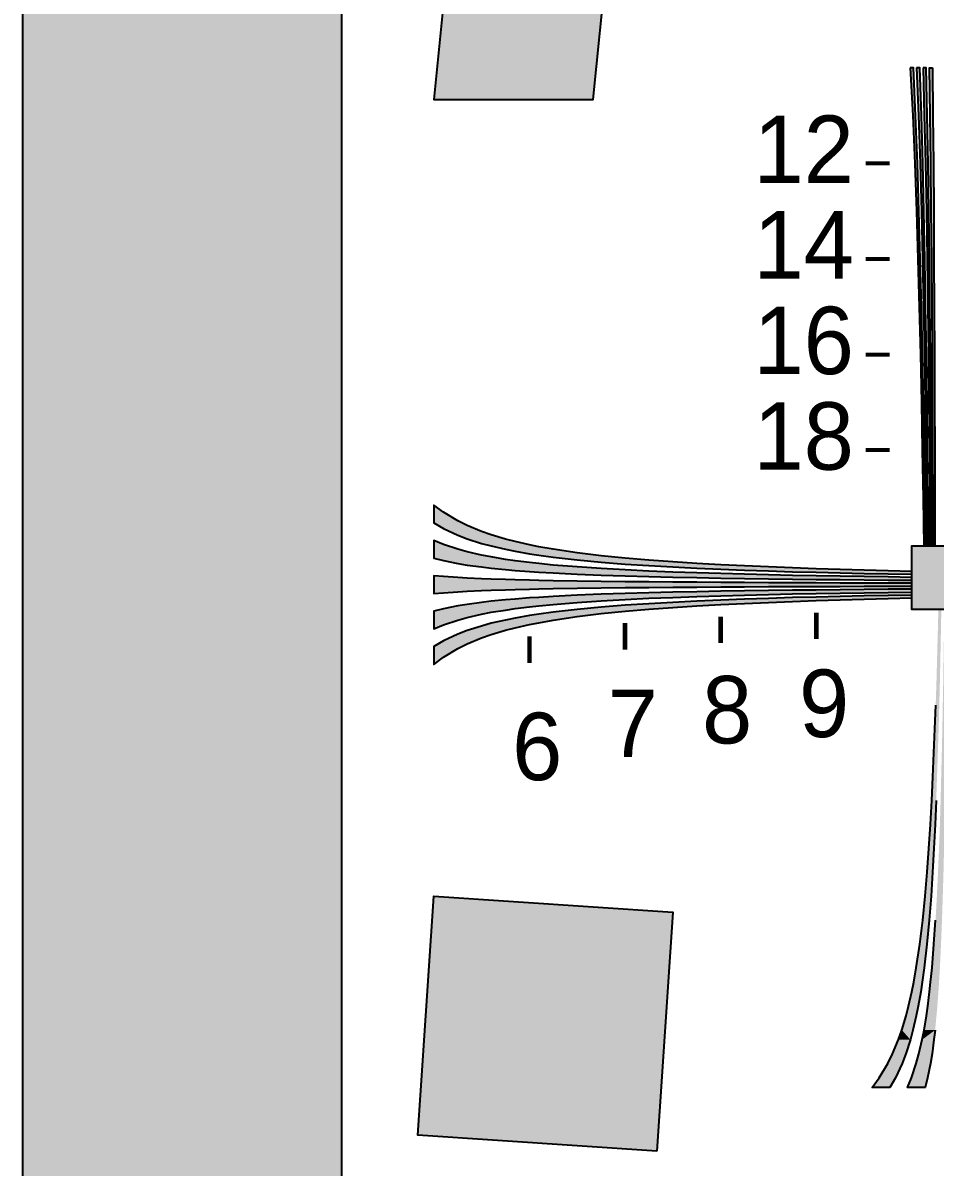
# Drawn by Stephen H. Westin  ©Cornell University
# Model space of a CAD drawing. Header units: millimetres. Extents: x 0 to 791, y 0 to 492.
# Drawn here: x 0 to 114.5, y 78.1 to 221.8 of the extents above; entities that cross this region are included whole.
import ezdxf

# ---------------------------------------------------------------- set-up
doc = ezdxf.new("R2010")
doc.units = ezdxf.units.MM
for name, color, linetype in [('FRAME', 7, 'Continuous'), ('LABELS', 7, 'Continuous'), ('PERIPHERY', 7, 'Continuous'), ('SFR', 7, 'Continuous')]:
    doc.layers.add(name, color=color, linetype=linetype)

msp = doc.modelspace()

# ---------------------------------------------------------------- hatches: boundary and pattern name
at = {"layer": 'FRAME', "true_color": 0x000000}
h = msp.add_hatch(color=7, dxfattribs=at)
h.dxf.hatch_style = 1
h.paths.add_polyline_path([(0, 452.12), (40, 452.12), (40, 52.13), (0, 52.13), (0, 452.12)])
at = {"layer": 'PERIPHERY', "true_color": 0x000000}
h = msp.add_hatch(color=7, dxfattribs=at)
h.dxf.hatch_style = 1
h.paths.add_polyline_path([(111.35, 216.13), (111.66, 210.13), (111.92, 204.12), (112.13, 198.12), (112.32, 192.12), (112.48, 186.12), (112.63, 180.12), (112.75, 174.12), (112.86, 168.12), (112.96, 162.12), (113.05, 156.12), (113.25, 156.12), (113.17, 162.12), (113.08, 168.12), (112.99, 174.12), (112.88, 180.12), (112.75, 186.12), (112.61, 192.12), (112.44, 198.12), (112.25, 204.12), (112.02, 210.13), (111.75, 216.13), (111.35, 216.13)])
h = msp.add_hatch(color=7, dxfattribs=at)
h.dxf.hatch_style = 1
h.paths.add_polyline_path([(112.15, 216.13), (112.39, 210.13), (112.58, 204.12), (112.75, 198.12), (112.89, 192.12), (113.02, 186.12), (113.13, 180.12), (113.22, 174.12), (113.31, 168.12), (113.38, 162.12), (113.45, 156.12), (113.65, 156.12), (113.59, 162.12), (113.53, 168.12), (113.46, 174.12), (113.38, 180.12), (113.28, 186.12), (113.18, 192.12), (113.06, 198.12), (112.92, 204.12), (112.75, 210.13), (112.55, 216.13), (112.15, 216.13)])
h = msp.add_hatch(color=7, dxfattribs=at)
h.dxf.hatch_style = 1
h.paths.add_polyline_path([(112.95, 216.13), (113.11, 210.13), (113.25, 204.12), (113.37, 198.12), (113.46, 192.12), (113.55, 186.12), (113.63, 180.12), (113.69, 174.12), (113.75, 168.12), (113.8, 162.12), (113.85, 156.12), (114.05, 156.12), (114.01, 162.12), (113.97, 168.12), (113.93, 174.12), (113.88, 180.12), (113.82, 186.12), (113.75, 192.12), (113.67, 198.12), (113.58, 204.12), (113.48, 210.13), (113.35, 216.13), (112.95, 216.13)])
h = msp.add_hatch(color=7, dxfattribs=at)
h.dxf.hatch_style = 1
h.paths.add_polyline_path([(114.15, 216.13), (114.2, 210.13), (114.25, 204.12), (114.29, 198.12), (114.32, 192.12), (114.35, 186.12), (114.38, 180.12), (114.4, 174.12), (114.42, 168.12), (114.43, 162.12), (114.45, 156.12), (114.25, 156.12), (114.22, 162.12), (114.19, 168.12), (114.16, 174.12), (114.13, 180.12), (114.08, 186.12), (114.04, 192.12), (113.98, 198.12), (113.92, 204.12), (113.84, 210.13), (113.75, 216.13), (114.15, 216.13)])
h = msp.add_hatch(color=7, dxfattribs=at)
h.dxf.hatch_style = 1
h.paths.add_polyline_path([(51.56, 159.02), (52.76, 158.31), (54.56, 157.46), (55.76, 157.01), (57.56, 156.43), (58.76, 156.11), (60.56, 155.69), (61.76, 155.44), (63.56, 155.13), (64.76, 154.94), (66.56, 154.7), (69.56, 154.35), (72.56, 154.08), (75.56, 153.83), (78.56, 153.63), (81.56, 153.46), (84.56, 153.32), (87.56, 153.19), (90.56, 153.07), (93.56, 152.97), (96.56, 152.87), (99.56, 152.8), (102.56, 152.72), (105.56, 152.65), (108.56, 152.6), (111.56, 152.54), (111.56, 152.91), (108.56, 152.99), (105.56, 153.06), (102.56, 153.14), (99.56, 153.24), (96.56, 153.34), (93.56, 153.46), (90.56, 153.6), (87.56, 153.74), (84.56, 153.91), (81.56, 154.1), (78.56, 154.32), (75.56, 154.57), (72.56, 154.87), (69.56, 155.24), (66.56, 155.69), (64.76, 156.01), (63.56, 156.24), (61.76, 156.64), (60.56, 156.95), (58.76, 157.5), (57.56, 157.91), (55.76, 158.65), (54.56, 159.24), (52.76, 160.33), (51.56, 161.24), (51.56, 159.02), (51.56, 159.02)])
h = msp.add_hatch(color=7, dxfattribs=at)
h.dxf.hatch_style = 1
h.paths.add_polyline_path([(51.56, 154.57), (52.76, 154.27), (54.56, 153.91), (55.76, 153.71), (57.56, 153.46), (58.76, 153.33), (60.56, 153.14), (61.76, 153.04), (63.56, 152.91), (64.76, 152.83), (66.56, 152.72), (69.56, 152.57), (72.56, 152.45), (75.56, 152.35), (78.56, 152.26), (81.56, 152.2), (84.56, 152.13), (87.56, 152.07), (90.56, 152.03), (93.56, 151.99), (96.56, 151.94), (99.56, 151.91), (102.56, 151.87), (105.56, 151.85), (108.56, 151.82), (111.56, 151.8), (111.56, 152.16), (108.56, 152.21), (105.56, 152.25), (102.56, 152.3), (99.56, 152.35), (96.56, 152.41), (93.56, 152.47), (90.56, 152.55), (87.56, 152.63), (84.56, 152.72), (81.56, 152.83), (78.56, 152.95), (75.56, 153.1), (72.56, 153.26), (69.56, 153.46), (66.56, 153.71), (64.76, 153.89), (63.56, 154.02), (61.76, 154.24), (60.56, 154.42), (58.76, 154.72), (57.56, 154.94), (55.76, 155.35), (54.56, 155.69), (52.76, 156.3), (51.56, 156.8), (51.56, 154.57), (51.56, 154.57)])
h = msp.add_hatch(color=7, dxfattribs=at)
h.dxf.hatch_style = 1
h.paths.add_polyline_path([(119.56, 148.13), (111.56, 148.13), (111.56, 156.13), (119.56, 156.13), (119.56, 148.13)])
h = msp.add_hatch(color=7, dxfattribs=at)
h.dxf.hatch_style = 1
h.paths.add_polyline_path([(51.56, 150.13), (52.76, 150.23), (54.56, 150.35), (55.76, 150.42), (57.56, 150.5), (58.76, 150.55), (60.56, 150.61), (61.76, 150.64), (63.56, 150.69), (64.76, 150.71), (66.56, 150.75), (69.56, 150.8), (72.56, 150.84), (75.56, 150.87), (78.56, 150.9), (81.56, 150.92), (84.56, 150.94), (87.56, 150.96), (90.56, 150.98), (93.56, 151), (96.56, 151.01), (99.56, 151.02), (102.56, 151.03), (105.56, 151.04), (108.56, 151.05), (111.56, 151.05), (111.56, 151.43), (108.56, 151.43), (105.56, 151.44), (102.56, 151.45), (99.56, 151.46), (96.56, 151.47), (93.56, 151.48), (90.56, 151.51), (87.56, 151.52), (84.56, 151.54), (81.56, 151.56), (78.56, 151.59), (75.56, 151.61), (72.56, 151.64), (69.56, 151.69), (66.56, 151.73), (64.76, 151.77), (63.56, 151.8), (61.76, 151.84), (60.56, 151.87), (58.76, 151.94), (57.56, 151.99), (55.76, 152.06), (54.56, 152.13), (52.76, 152.25), (51.56, 152.35), (51.56, 150.13), (51.56, 150.13)])
h = msp.add_hatch(color=7, dxfattribs=at)
h.dxf.hatch_style = 1
h.paths.add_polyline_path([(51.56, 145.69), (52.76, 146.19), (54.56, 146.8), (55.76, 147.13), (57.56, 147.54), (58.76, 147.77), (60.56, 148.06), (61.76, 148.24), (63.56, 148.46), (64.76, 148.6), (66.56, 148.77), (69.56, 149.02), (72.56, 149.22), (75.56, 149.39), (78.56, 149.53), (81.56, 149.65), (84.56, 149.76), (87.56, 149.85), (90.56, 149.93), (93.56, 150.01), (96.56, 150.07), (99.56, 150.13), (102.56, 150.19), (105.56, 150.23), (108.56, 150.27), (111.56, 150.32), (111.56, 150.69), (108.56, 150.66), (105.56, 150.63), (102.56, 150.61), (99.56, 150.57), (96.56, 150.54), (93.56, 150.5), (90.56, 150.45), (87.56, 150.41), (84.56, 150.35), (81.56, 150.29), (78.56, 150.22), (75.56, 150.13), (72.56, 150.03), (69.56, 149.91), (66.56, 149.76), (64.76, 149.65), (63.56, 149.57), (61.76, 149.44), (60.56, 149.34), (58.76, 149.16), (57.56, 149.02), (55.76, 148.77), (54.56, 148.57), (52.76, 148.21), (51.56, 147.91), (51.56, 145.69), (51.56, 145.69)])
h = msp.add_hatch(color=7, dxfattribs=at)
h.dxf.hatch_style = 1
h.paths.add_polyline_path([(51.56, 141.24), (52.76, 142.15), (54.56, 143.24), (55.76, 143.83), (57.56, 144.57), (58.76, 145), (60.56, 145.53), (61.76, 145.84), (63.56, 146.24), (64.76, 146.47), (66.56, 146.8), (69.56, 147.24), (72.56, 147.61), (75.56, 147.91), (78.56, 148.16), (81.56, 148.39), (84.56, 148.57), (87.56, 148.74), (90.56, 148.89), (93.56, 149.02), (96.56, 149.14), (99.56, 149.24), (102.56, 149.34), (105.56, 149.42), (108.56, 149.5), (111.56, 149.57), (111.56, 149.94), (108.56, 149.89), (105.56, 149.83), (102.56, 149.76), (99.56, 149.69), (96.56, 149.61), (93.56, 149.51), (90.56, 149.41), (87.56, 149.3), (84.56, 149.16), (81.56, 149.02), (78.56, 148.85), (75.56, 148.65), (72.56, 148.41), (69.56, 148.13), (66.56, 147.78), (64.76, 147.54), (63.56, 147.35), (61.76, 147.04), (60.56, 146.8), (58.76, 146.39), (57.56, 146.05), (55.76, 145.47), (54.56, 145.02), (52.76, 144.17), (51.56, 143.46), (51.56, 141.24), (51.56, 141.24)])
h = msp.add_hatch(color=7, dxfattribs=at)
h.dxf.hatch_style = 1
h.paths.add_polyline_path([(106.55, 88.13), (107.46, 89.33), (108.54, 91.13), (109.13, 92.33), (109.88, 94.13), (110.3, 95.33), (110.83, 97.13), (111.14, 98.33), (111.54, 100.13), (111.78, 101.33), (112.1, 103.13), (112.54, 106.13), (112.91, 109.13), (113.21, 112.13), (113.47, 115.13), (113.69, 118.13), (113.88, 121.13), (114.04, 124.13), (114.19, 127.13), (114.32, 130.13), (114.44, 133.13), (114.54, 136.13), (114.64, 139.13), (114.72, 142.13), (114.8, 145.13), (114.88, 148.13), (115.25, 148.13), (115.19, 145.13), (115.13, 142.13), (115.07, 139.13), (114.99, 136.13), (114.91, 133.13), (114.81, 130.13), (114.71, 127.13), (114.6, 124.13), (114.47, 121.13), (114.32, 118.13), (114.16, 115.13), (113.96, 112.13), (113.71, 109.13), (113.43, 106.13), (113.09, 103.13), (112.84, 101.33), (112.66, 100.13), (112.34, 98.33), (112.1, 97.13), (111.69, 95.33), (111.36, 94.13), (110.78, 92.33), (110.32, 91.13), (109.48, 89.33), (108.77, 88.13), (106.55, 88.13)])
h = msp.add_hatch(color=7, dxfattribs=at)
h.dxf.hatch_style = 1
h.paths.add_polyline_path([(110.99, 88.13), (111.49, 89.33), (112.1, 91.13), (112.43, 92.33), (112.85, 94.13), (113.08, 95.33), (113.37, 97.13), (113.55, 98.33), (113.77, 100.13), (113.9, 101.33), (114.08, 103.13), (114.32, 106.13), (114.52, 109.13), (114.69, 112.13), (114.83, 115.13), (114.96, 118.13), (115.07, 121.13), (115.16, 124.13), (115.23, 127.13), (115.31, 130.13), (115.38, 133.13), (115.43, 136.13), (115.49, 139.13), (115.53, 142.13), (115.58, 145.13), (115.62, 148.13), (115.99, 148.13), (115.97, 145.13), (115.93, 142.13), (115.91, 139.13), (115.88, 136.13), (115.85, 133.13), (115.8, 130.13), (115.76, 127.13), (115.71, 124.13), (115.66, 121.13), (115.59, 118.13), (115.52, 115.13), (115.43, 112.13), (115.33, 109.13), (115.21, 106.13), (115.07, 103.13), (114.96, 101.33), (114.88, 100.13), (114.75, 98.33), (114.64, 97.13), (114.47, 95.33), (114.32, 94.13), (114.08, 92.33), (113.88, 91.13), (113.51, 89.33), (113.21, 88.13), (110.99, 88.13), (110.99, 88.13)])
at = {"layer": 'SFR', "true_color": 0x000000}
h = msp.add_hatch(color=7, dxfattribs=at)
h.dxf.hatch_style = 1
h.paths.add_polyline_path([(59.56, 292.12), (51.56, 212.13), (71.56, 212.13), (74.97, 246.18), (154.17, 238.26), (151.56, 212.12), (171.56, 212.12), (179.56, 292.12), (159.56, 292.12), (156.15, 258.06), (76.95, 265.99), (79.56, 292.12), (59.56, 292.12), (59.56, 292.12)])
h = msp.add_hatch(color=7, dxfattribs=at)
h.dxf.hatch_style = 1
h.paths.add_polyline_path([(79.56, 80.12), (49.56, 82.12), (51.56, 112.13), (81.56, 110.13), (79.56, 80.12)])

# ---------------------------------------------------------------- linework, layer by layer
at = {"layer": 'FRAME', "color": 250}
msp.add_lwpolyline([(0, 452.12), (40, 452.12), (40, 52.13), (0, 52.13), (0, 452.12)], close=True, dxfattribs=at)
at = {"layer": 'FRAME', "color": 250, "true_color": 0x000000}
for points in [[(0, 452.12), (0, 52.13), (40, 52.13)], [(40, 52.13), (40, 452.12), (0, 452.12)]]:
    msp.add_solid(points, dxfattribs=at)
at = {"layer": 'PERIPHERY', "color": 250}
for points in [[(111.35, 216.13), (111.66, 210.13), (111.92, 204.12), (112.13, 198.12), (112.32, 192.12), (112.48, 186.12), (112.63, 180.12), (112.75, 174.12), (112.86, 168.12), (112.96, 162.12), (113.05, 156.12), (113.25, 156.12), (113.17, 162.12), (113.08, 168.12), (112.99, 174.12), (112.88, 180.12), (112.75, 186.12), (112.61, 192.12), (112.44, 198.12), (112.25, 204.12), (112.02, 210.13), (111.75, 216.13), (111.35, 216.13)], [(112.15, 216.13), (112.39, 210.13), (112.58, 204.12), (112.75, 198.12), (112.89, 192.12), (113.02, 186.12), (113.13, 180.12), (113.22, 174.12), (113.31, 168.12), (113.38, 162.12), (113.45, 156.12), (113.65, 156.12), (113.59, 162.12), (113.53, 168.12), (113.46, 174.12), (113.38, 180.12), (113.28, 186.12), (113.18, 192.12), (113.06, 198.12), (112.92, 204.12), (112.75, 210.13), (112.55, 216.13), (112.15, 216.13)], [(112.95, 216.13), (113.11, 210.13), (113.25, 204.12), (113.37, 198.12), (113.46, 192.12), (113.55, 186.12), (113.63, 180.12), (113.69, 174.12), (113.75, 168.12), (113.8, 162.12), (113.85, 156.12), (114.05, 156.12), (114.01, 162.12), (113.97, 168.12), (113.93, 174.12), (113.88, 180.12), (113.82, 186.12), (113.75, 192.12), (113.67, 198.12), (113.58, 204.12), (113.48, 210.13), (113.35, 216.13), (112.95, 216.13)], [(114.15, 216.13), (114.2, 210.13), (114.25, 204.12), (114.29, 198.12), (114.32, 192.12), (114.35, 186.12), (114.38, 180.12), (114.4, 174.12), (114.42, 168.12), (114.43, 162.12), (114.45, 156.12), (114.25, 156.12), (114.22, 162.12), (114.19, 168.12), (114.16, 174.12), (114.13, 180.12), (114.08, 186.12), (114.04, 192.12), (113.98, 198.12), (113.92, 204.12), (113.84, 210.13), (113.75, 216.13), (114.15, 216.13)], [(51.56, 159.02), (52.76, 158.31), (54.56, 157.46), (55.76, 157.01), (57.56, 156.43), (58.76, 156.11), (60.56, 155.69), (61.76, 155.44), (63.56, 155.13), (64.76, 154.94), (66.56, 154.7), (69.56, 154.35), (72.56, 154.08), (75.56, 153.83), (78.56, 153.63), (81.56, 153.46), (84.56, 153.32), (87.56, 153.19), (90.56, 153.07), (93.56, 152.97), (96.56, 152.87), (99.56, 152.8), (102.56, 152.72), (105.56, 152.65), (108.56, 152.6), (111.56, 152.54), (111.56, 152.91), (108.56, 152.99), (105.56, 153.06), (102.56, 153.14), (99.56, 153.24), (96.56, 153.34), (93.56, 153.46), (90.56, 153.6), (87.56, 153.74), (84.56, 153.91), (81.56, 154.1), (78.56, 154.32), (75.56, 154.57), (72.56, 154.87), (69.56, 155.24), (66.56, 155.69), (64.76, 156.01), (63.56, 156.24), (61.76, 156.64), (60.56, 156.95), (58.76, 157.5), (57.56, 157.91), (55.76, 158.65), (54.56, 159.24), (52.76, 160.33), (51.56, 161.24), (51.56, 159.02), (51.56, 159.02)], [(51.56, 154.57), (52.76, 154.27), (54.56, 153.91), (55.76, 153.71), (57.56, 153.46), (58.76, 153.33), (60.56, 153.14), (61.76, 153.04), (63.56, 152.91), (64.76, 152.83), (66.56, 152.72), (69.56, 152.57), (72.56, 152.45), (75.56, 152.35), (78.56, 152.26), (81.56, 152.2), (84.56, 152.13), (87.56, 152.07), (90.56, 152.03), (93.56, 151.99), (96.56, 151.94), (99.56, 151.91), (102.56, 151.87), (105.56, 151.85), (108.56, 151.82), (111.56, 151.8), (111.56, 152.16), (108.56, 152.21), (105.56, 152.25), (102.56, 152.3), (99.56, 152.35), (96.56, 152.41), (93.56, 152.47), (90.56, 152.55), (87.56, 152.63), (84.56, 152.72), (81.56, 152.83), (78.56, 152.95), (75.56, 153.1), (72.56, 153.26), (69.56, 153.46), (66.56, 153.71), (64.76, 153.89), (63.56, 154.02), (61.76, 154.24), (60.56, 154.42), (58.76, 154.72), (57.56, 154.94), (55.76, 155.35), (54.56, 155.69), (52.76, 156.3), (51.56, 156.8), (51.56, 154.57), (51.56, 154.57)], [(119.56, 148.13), (111.56, 148.13), (111.56, 156.13), (119.56, 156.13), (119.56, 148.13)], [(51.56, 150.13), (52.76, 150.23), (54.56, 150.35), (55.76, 150.42), (57.56, 150.5), (58.76, 150.55), (60.56, 150.61), (61.76, 150.64), (63.56, 150.69), (64.76, 150.71), (66.56, 150.75), (69.56, 150.8), (72.56, 150.84), (75.56, 150.87), (78.56, 150.9), (81.56, 150.92), (84.56, 150.94), (87.56, 150.96), (90.56, 150.98), (93.56, 151), (96.56, 151.01), (99.56, 151.02), (102.56, 151.03), (105.56, 151.04), (108.56, 151.05), (111.56, 151.05), (111.56, 151.43), (108.56, 151.43), (105.56, 151.44), (102.56, 151.45), (99.56, 151.46), (96.56, 151.47), (93.56, 151.48), (90.56, 151.51), (87.56, 151.52), (84.56, 151.54), (81.56, 151.56), (78.56, 151.59), (75.56, 151.61), (72.56, 151.64), (69.56, 151.69), (66.56, 151.73), (64.76, 151.77), (63.56, 151.8), (61.76, 151.84), (60.56, 151.87), (58.76, 151.94), (57.56, 151.99), (55.76, 152.06), (54.56, 152.13), (52.76, 152.25), (51.56, 152.35), (51.56, 150.13), (51.56, 150.13)], [(51.56, 145.69), (52.76, 146.19), (54.56, 146.8), (55.76, 147.13), (57.56, 147.54), (58.76, 147.77), (60.56, 148.06), (61.76, 148.24), (63.56, 148.46), (64.76, 148.6), (66.56, 148.77), (69.56, 149.02), (72.56, 149.22), (75.56, 149.39), (78.56, 149.53), (81.56, 149.65), (84.56, 149.76), (87.56, 149.85), (90.56, 149.93), (93.56, 150.01), (96.56, 150.07), (99.56, 150.13), (102.56, 150.19), (105.56, 150.23), (108.56, 150.27), (111.56, 150.32), (111.56, 150.69), (108.56, 150.66), (105.56, 150.63), (102.56, 150.61), (99.56, 150.57), (96.56, 150.54), (93.56, 150.5), (90.56, 150.45), (87.56, 150.41), (84.56, 150.35), (81.56, 150.29), (78.56, 150.22), (75.56, 150.13), (72.56, 150.03), (69.56, 149.91), (66.56, 149.76), (64.76, 149.65), (63.56, 149.57), (61.76, 149.44), (60.56, 149.34), (58.76, 149.16), (57.56, 149.02), (55.76, 148.77), (54.56, 148.57), (52.76, 148.21), (51.56, 147.91), (51.56, 145.69), (51.56, 145.69)], [(51.56, 141.24), (52.76, 142.15), (54.56, 143.24), (55.76, 143.83), (57.56, 144.57), (58.76, 145), (60.56, 145.53), (61.76, 145.84), (63.56, 146.24), (64.76, 146.47), (66.56, 146.8), (69.56, 147.24), (72.56, 147.61), (75.56, 147.91), (78.56, 148.16), (81.56, 148.39), (84.56, 148.57), (87.56, 148.74), (90.56, 148.89), (93.56, 149.02), (96.56, 149.14), (99.56, 149.24), (102.56, 149.34), (105.56, 149.42), (108.56, 149.5), (111.56, 149.57), (111.56, 149.94), (108.56, 149.89), (105.56, 149.83), (102.56, 149.76), (99.56, 149.69), (96.56, 149.61), (93.56, 149.51), (90.56, 149.41), (87.56, 149.3), (84.56, 149.16), (81.56, 149.02), (78.56, 148.85), (75.56, 148.65), (72.56, 148.41), (69.56, 148.13), (66.56, 147.78), (64.76, 147.54), (63.56, 147.35), (61.76, 147.04), (60.56, 146.8), (58.76, 146.39), (57.56, 146.05), (55.76, 145.47), (54.56, 145.02), (52.76, 144.17), (51.56, 143.46), (51.56, 141.24), (51.56, 141.24)]]:
    msp.add_lwpolyline(points, close=True, dxfattribs=at)
at = {"layer": 'PERIPHERY', "color": 250, "lineweight": 35}
for points, const_width in [([(108.75, 204.12), (105.75, 204.12)], 0.5), ([(108.75, 192.12), (105.75, 192.12)], 0.5), ([(108.75, 180.12), (105.75, 180.12)], 0.5), ([(108.75, 168.13), (105.75, 168.13)], 0.5), ([(99.56, 144.41), (99.56, 147.74)], 0.556), ([(75.56, 143.07), (75.56, 146.41)], 0.556), ([(87.56, 143.91), (87.56, 147.24)], 0.556), ([(63.56, 141.4), (63.56, 144.74)], 0.556)]:
    msp.add_lwpolyline(points, dxfattribs=dict(at, const_width=const_width))
at = {"layer": 'PERIPHERY', "color": 250}
for points in [[(114.6, 124.13), (114.47, 121.13), (114.32, 118.13), (114.16, 115.13), (113.96, 112.13), (113.71, 109.13), (113.43, 106.13), (113.09, 103.13), (112.84, 101.33), (112.66, 100.13), (112.34, 98.33), (112.1, 97.13), (111.69, 95.33), (111.36, 94.13), (110.78, 92.33), (110.32, 91.13), (109.48, 89.33), (108.77, 88.13), (106.55, 88.13), (106.55, 88.13), (107.46, 89.33), (108.54, 91.13), (109.13, 92.33), (109.88, 94.13), (110.3, 95.33), (110.83, 97.13), (111.14, 98.33), (111.54, 100.13), (111.78, 101.33), (112.1, 103.13), (112.54, 106.13), (112.91, 109.13), (113.21, 112.13), (113.47, 115.13), (113.69, 118.13), (113.88, 121.13), (114.04, 124.13), (114.19, 127.13), (114.32, 130.13), (114.44, 133.13), (114.54, 136.13)], [(114.47, 95.33), (114.32, 94.13), (114.08, 92.33), (113.88, 91.13), (113.51, 89.33), (113.21, 88.13), (110.99, 88.13), (110.99, 88.13), (110.99, 88.13), (111.49, 89.33), (112.1, 91.13), (112.43, 92.33), (112.85, 94.13), (113.08, 95.33), (113.37, 97.13), (113.55, 98.33), (113.77, 100.13), (113.9, 101.33), (114.08, 103.13), (114.32, 106.13), (114.52, 109.13)]]:
    msp.add_lwpolyline(points, dxfattribs=at)
at = {"layer": 'PERIPHERY', "color": 250, "true_color": 0x000000}
for points in [[(111.75, 216.13), (111.35, 216.13), (111.66, 210.13)], [(111.75, 216.13), (111.66, 210.13), (111.92, 204.12)], [(111.75, 216.13), (111.92, 204.12), (112.13, 198.12)], [(111.75, 216.13), (112.13, 198.12), (112.32, 192.12)], [(111.75, 216.13), (112.32, 192.12), (112.48, 186.12)], [(111.75, 216.13), (112.48, 186.12), (112.63, 180.12)], [(111.75, 216.13), (112.63, 180.12), (113.25, 156.12)], [(111.75, 216.13), (113.25, 156.12), (113.17, 162.12)], [(111.75, 216.13), (113.17, 162.12), (113.08, 168.12)], [(111.75, 216.13), (113.08, 168.12), (112.99, 174.12)], [(111.75, 216.13), (112.99, 174.12), (112.88, 180.12)], [(111.75, 216.13), (112.88, 180.12), (112.75, 186.12)], [(111.75, 216.13), (112.75, 186.12), (112.61, 192.12)], [(111.75, 216.13), (112.61, 192.12), (112.44, 198.12)], [(111.75, 216.13), (112.44, 198.12), (112.25, 204.12)], [(112.25, 204.12), (112.02, 210.13), (111.75, 216.13)], [(112.55, 216.13), (112.15, 216.13), (112.39, 210.13)], [(112.55, 216.13), (112.39, 210.13), (112.58, 204.12)], [(112.55, 216.13), (112.58, 204.12), (112.75, 198.12)], [(112.55, 216.13), (112.75, 198.12), (112.89, 192.12)], [(112.55, 216.13), (112.89, 192.12), (113.02, 186.12)], [(112.55, 216.13), (113.02, 186.12), (113.13, 180.12)], [(112.55, 216.13), (113.13, 180.12), (113.65, 156.12)], [(112.55, 216.13), (113.65, 156.12), (113.59, 162.12)], [(112.55, 216.13), (113.59, 162.12), (113.53, 168.12)], [(112.55, 216.13), (113.53, 168.12), (113.46, 174.12)], [(112.55, 216.13), (113.46, 174.12), (113.38, 180.12)], [(112.55, 216.13), (113.38, 180.12), (113.28, 186.12)], [(112.55, 216.13), (113.28, 186.12), (113.18, 192.12)], [(112.55, 216.13), (113.18, 192.12), (113.06, 198.12)], [(112.55, 216.13), (113.06, 198.12), (112.92, 204.12)], [(112.92, 204.12), (112.75, 210.13), (112.55, 216.13)], [(113.35, 216.13), (112.95, 216.13), (113.11, 210.13)], [(113.35, 216.13), (113.11, 210.13), (113.25, 204.12)], [(113.35, 216.13), (113.25, 204.12), (113.37, 198.12)], [(113.35, 216.13), (113.37, 198.12), (113.46, 192.12)], [(113.35, 216.13), (113.46, 192.12), (113.55, 186.12)], [(113.35, 216.13), (113.55, 186.12), (113.63, 180.12)], [(113.35, 216.13), (113.63, 180.12), (113.69, 174.12)], [(113.35, 216.13), (113.69, 174.12), (113.75, 168.12)], [(113.35, 216.13), (113.75, 168.12), (113.8, 162.12)], [(113.35, 216.13), (113.8, 162.12), (113.85, 156.12)], [(113.35, 216.13), (113.85, 156.12), (114.05, 156.12)], [(113.35, 216.13), (114.05, 156.12), (114.01, 162.12)], [(113.35, 216.13), (114.01, 162.12), (113.97, 168.12)], [(113.35, 216.13), (113.97, 168.12), (113.93, 174.12)], [(113.35, 216.13), (113.93, 174.12), (113.88, 180.12)], [(113.35, 216.13), (113.88, 180.12), (113.82, 186.12)], [(113.35, 216.13), (113.82, 186.12), (113.75, 192.12)], [(113.35, 216.13), (113.75, 192.12), (113.67, 198.12)], [(113.35, 216.13), (113.67, 198.12), (113.58, 204.12)], [(113.58, 204.12), (113.48, 210.13), (113.35, 216.13)], [(114.15, 216.13), (113.75, 216.13), (113.84, 210.13)], [(114.15, 216.13), (113.84, 210.13), (113.92, 204.12)], [(114.15, 216.13), (113.92, 204.12), (113.98, 198.12)], [(114.15, 216.13), (113.98, 198.12), (114.04, 192.12)], [(114.15, 216.13), (114.04, 192.12), (114.08, 186.12)], [(114.15, 216.13), (114.08, 186.12), (114.13, 180.12)], [(114.15, 216.13), (114.13, 180.12), (114.16, 174.12)], [(114.15, 216.13), (114.16, 174.12), (114.19, 168.12)], [(114.15, 216.13), (114.19, 168.12), (114.22, 162.12)], [(114.15, 216.13), (114.22, 162.12), (114.25, 156.12)], [(114.15, 216.13), (114.25, 156.12), (114.45, 156.12)], [(114.15, 216.13), (114.45, 156.12), (114.43, 162.12)], [(114.15, 216.13), (114.43, 162.12), (114.42, 168.12)], [(114.15, 216.13), (114.42, 168.12), (114.4, 174.12)], [(114.15, 216.13), (114.4, 174.12), (114.38, 180.12)], [(114.15, 216.13), (114.38, 180.12), (114.35, 186.12)], [(114.15, 216.13), (114.35, 186.12), (114.32, 192.12)], [(114.15, 216.13), (114.32, 192.12), (114.29, 198.12)], [(114.29, 198.12), (114.2, 210.13), (114.15, 216.13)], [(114.29, 198.12), (114.25, 204.12), (114.2, 210.13)], [(112.63, 180.12), (112.75, 174.12), (113.25, 156.12)], [(113.13, 180.12), (113.22, 174.12), (113.31, 168.12)], [(113.13, 180.12), (113.31, 168.12), (113.65, 156.12)], [(112.75, 174.12), (112.86, 168.12), (113.25, 156.12)], [(112.86, 168.12), (112.96, 162.12), (113.25, 156.12)], [(113.31, 168.12), (113.38, 162.12), (113.65, 156.12)], [(52.76, 160.33), (51.56, 161.24), (51.56, 159.02)], [(112.96, 162.12), (113.05, 156.12), (113.25, 156.12)], [(113.38, 162.12), (113.45, 156.12), (113.65, 156.12)], [(54.56, 159.24), (52.76, 160.33), (51.56, 159.02)], [(55.76, 158.65), (54.56, 159.24), (51.56, 159.02)], [(51.56, 159.02), (52.76, 158.31), (54.56, 157.46)], [(51.56, 159.02), (54.56, 157.46), (55.76, 157.01)], [(51.56, 159.02), (55.76, 157.01), (57.56, 156.43)], [(51.56, 159.02), (57.56, 156.43), (58.76, 156.11)], [(51.56, 159.02), (58.76, 156.11), (60.56, 155.69)], [(51.56, 159.02), (60.56, 155.69), (61.76, 155.44)], [(51.56, 159.02), (61.76, 155.44), (63.56, 155.13)], [(51.56, 159.02), (63.56, 155.13), (64.76, 154.94)], [(51.56, 159.02), (64.76, 154.94), (66.56, 154.7)], [(51.56, 159.02), (66.56, 154.7), (69.56, 154.35)], [(51.56, 159.02), (69.56, 154.35), (72.56, 154.08)], [(51.56, 159.02), (72.56, 154.08), (61.76, 156.64)], [(51.56, 159.02), (61.76, 156.64), (60.56, 156.95)], [(51.56, 159.02), (60.56, 156.95), (58.76, 157.5)], [(51.56, 159.02), (58.76, 157.5), (57.56, 157.91)], [(51.56, 159.02), (57.56, 157.91), (55.76, 158.65)], [(52.76, 156.3), (51.56, 156.8), (51.56, 154.57)], [(72.56, 154.08), (63.56, 156.24), (61.76, 156.64)], [(54.56, 155.69), (52.76, 156.3), (51.56, 154.57)], [(55.76, 155.35), (54.56, 155.69), (51.56, 154.57)], [(57.56, 154.94), (55.76, 155.35), (51.56, 154.57)], [(72.56, 154.08), (64.76, 156.01), (63.56, 156.24)], [(72.56, 154.08), (66.56, 155.69), (64.76, 156.01)], [(72.56, 154.08), (69.56, 155.24), (66.56, 155.69)], [(72.56, 154.08), (72.56, 154.87), (69.56, 155.24)], [(119.56, 148.13), (119.56, 156.13), (111.56, 156.13)], [(111.56, 156.13), (111.56, 148.13), (119.56, 148.13)], [(58.76, 154.72), (57.56, 154.94), (51.56, 154.57)], [(60.56, 154.42), (58.76, 154.72), (51.56, 154.57)], [(51.56, 154.57), (52.76, 154.27), (54.56, 153.91)], [(51.56, 154.57), (54.56, 153.91), (55.76, 153.71)], [(51.56, 154.57), (55.76, 153.71), (57.56, 153.46)], [(51.56, 154.57), (57.56, 153.46), (58.76, 153.33)], [(51.56, 154.57), (58.76, 153.33), (60.56, 153.14)], [(51.56, 154.57), (60.56, 153.14), (61.76, 153.04)], [(51.56, 154.57), (61.76, 153.04), (63.56, 152.91)], [(51.56, 154.57), (63.56, 152.91), (64.76, 152.83)], [(51.56, 154.57), (64.76, 152.83), (66.56, 152.72)], [(51.56, 154.57), (66.56, 152.72), (69.56, 152.57)], [(51.56, 154.57), (69.56, 152.57), (72.56, 152.45)], [(51.56, 154.57), (72.56, 152.45), (75.56, 152.35)], [(51.56, 154.57), (75.56, 152.35), (78.56, 152.26)], [(51.56, 154.57), (78.56, 152.26), (81.56, 152.2)], [(51.56, 154.57), (81.56, 152.2), (84.56, 152.13)], [(51.56, 154.57), (84.56, 152.13), (87.56, 152.07)], [(51.56, 154.57), (87.56, 152.07), (90.56, 152.03)], [(51.56, 154.57), (90.56, 152.03), (72.56, 153.26)], [(51.56, 154.57), (72.56, 153.26), (69.56, 153.46)], [(51.56, 154.57), (69.56, 153.46), (66.56, 153.71)], [(51.56, 154.57), (66.56, 153.71), (64.76, 153.89)], [(51.56, 154.57), (64.76, 153.89), (63.56, 154.02)], [(51.56, 154.57), (63.56, 154.02), (61.76, 154.24)], [(51.56, 154.57), (61.76, 154.24), (60.56, 154.42)], [(72.56, 154.08), (75.56, 154.57), (72.56, 154.87)], [(72.56, 154.08), (78.56, 154.32), (75.56, 154.57)], [(72.56, 154.08), (81.56, 154.1), (78.56, 154.32)], [(72.56, 154.08), (84.56, 153.91), (81.56, 154.1)], [(72.56, 154.08), (75.56, 153.83), (78.56, 153.63)], [(72.56, 154.08), (78.56, 153.63), (81.56, 153.46)], [(72.56, 154.08), (81.56, 153.46), (84.56, 153.32)], [(72.56, 154.08), (84.56, 153.32), (87.56, 153.19)], [(72.56, 154.08), (87.56, 153.19), (90.56, 153.07)], [(72.56, 154.08), (90.56, 153.07), (93.56, 152.97)], [(72.56, 154.08), (93.56, 152.97), (96.56, 152.87)], [(72.56, 154.08), (96.56, 152.87), (99.56, 152.8)], [(72.56, 154.08), (99.56, 152.8), (102.56, 152.72)], [(72.56, 154.08), (102.56, 152.72), (105.56, 152.65)], [(72.56, 154.08), (105.56, 152.65), (108.56, 152.6)], [(72.56, 154.08), (108.56, 152.6), (111.56, 152.54)], [(72.56, 154.08), (111.56, 152.54), (102.56, 153.14)], [(72.56, 154.08), (102.56, 153.14), (99.56, 153.24)], [(72.56, 154.08), (99.56, 153.24), (96.56, 153.34)], [(72.56, 154.08), (96.56, 153.34), (93.56, 153.46)], [(72.56, 154.08), (93.56, 153.46), (90.56, 153.6)], [(72.56, 154.08), (90.56, 153.6), (87.56, 153.74)], [(72.56, 154.08), (87.56, 153.74), (84.56, 153.91)], [(51.56, 150.13), (52.76, 152.25), (51.56, 152.35)], [(90.56, 152.03), (75.56, 153.1), (72.56, 153.26)], [(90.56, 152.03), (78.56, 152.95), (75.56, 153.1)], [(90.56, 152.03), (81.56, 152.83), (78.56, 152.95)], [(90.56, 152.03), (84.56, 152.72), (81.56, 152.83)], [(90.56, 152.03), (87.56, 152.63), (84.56, 152.72)], [(90.56, 152.03), (90.56, 152.55), (87.56, 152.63)], [(90.56, 152.03), (93.56, 152.47), (90.56, 152.55)], [(90.56, 152.03), (96.56, 152.41), (93.56, 152.47)], [(90.56, 152.03), (99.56, 152.35), (96.56, 152.41)], [(90.56, 152.03), (102.56, 152.3), (99.56, 152.35)], [(90.56, 152.03), (105.56, 152.25), (102.56, 152.3)], [(111.56, 152.54), (105.56, 153.06), (102.56, 153.14)], [(111.56, 152.54), (108.56, 152.99), (105.56, 153.06)], [(111.56, 152.54), (111.56, 152.91), (108.56, 152.99)], [(51.56, 150.13), (54.56, 152.13), (52.76, 152.25)], [(51.56, 150.13), (55.76, 152.06), (54.56, 152.13)], [(51.56, 150.13), (57.56, 151.99), (55.76, 152.06)], [(51.56, 150.13), (58.76, 151.94), (57.56, 151.99)], [(51.56, 150.13), (60.56, 151.87), (58.76, 151.94)], [(51.56, 150.13), (61.76, 151.84), (60.56, 151.87)], [(51.56, 150.13), (63.56, 151.8), (61.76, 151.84)], [(51.56, 150.13), (64.76, 151.77), (63.56, 151.8)], [(51.56, 150.13), (66.56, 151.73), (64.76, 151.77)], [(51.56, 150.13), (69.56, 151.69), (66.56, 151.73)], [(51.56, 150.13), (52.76, 150.23), (69.56, 151.69)], [(52.76, 150.23), (72.56, 151.64), (69.56, 151.69)], [(52.76, 150.23), (54.56, 150.35), (72.56, 151.64)], [(54.56, 150.35), (75.56, 151.61), (72.56, 151.64)], [(54.56, 150.35), (55.76, 150.42), (75.56, 151.61)], [(55.76, 150.42), (78.56, 151.59), (75.56, 151.61)], [(55.76, 150.42), (58.76, 150.55), (78.56, 151.59)], [(58.76, 150.55), (81.56, 151.56), (78.56, 151.59)], [(58.76, 150.55), (84.56, 151.54), (81.56, 151.56)], [(58.76, 150.55), (87.56, 151.52), (84.56, 151.54)], [(58.76, 150.55), (60.56, 150.61), (87.56, 151.52)], [(60.56, 150.61), (90.56, 151.51), (87.56, 151.52)], [(60.56, 150.61), (61.76, 150.64), (90.56, 151.51)], [(61.76, 150.64), (93.56, 151.48), (90.56, 151.51)], [(61.76, 150.64), (63.56, 150.69), (93.56, 151.48)], [(63.56, 150.69), (96.56, 151.47), (93.56, 151.48)], [(63.56, 150.69), (66.56, 150.75), (96.56, 151.47)], [(66.56, 150.75), (99.56, 151.46), (96.56, 151.47)], [(66.56, 150.75), (102.56, 151.45), (99.56, 151.46)], [(66.56, 150.75), (105.56, 151.44), (102.56, 151.45)], [(66.56, 150.75), (108.56, 151.43), (105.56, 151.44)], [(66.56, 150.75), (69.56, 150.8), (111.56, 151.43)], [(66.56, 150.75), (111.56, 151.43), (108.56, 151.43)], [(69.56, 150.8), (72.56, 150.84), (111.56, 151.43)], [(72.56, 150.84), (75.56, 150.87), (111.56, 151.43)], [(75.56, 150.87), (78.56, 150.9), (111.56, 151.43)], [(78.56, 150.9), (81.56, 150.92), (111.56, 151.43)], [(81.56, 150.92), (84.56, 150.94), (111.56, 151.43)], [(84.56, 150.94), (87.56, 150.96), (111.56, 151.43)], [(87.56, 150.96), (93.56, 151), (111.56, 151.43)], [(87.56, 150.96), (90.56, 150.98), (93.56, 151)], [(90.56, 152.03), (108.56, 152.21), (105.56, 152.25)], [(90.56, 152.03), (111.56, 152.16), (108.56, 152.21)], [(90.56, 152.03), (111.56, 151.8), (111.56, 152.16)], [(90.56, 152.03), (93.56, 151.99), (99.56, 151.91)], [(90.56, 152.03), (99.56, 151.91), (102.56, 151.87)], [(90.56, 152.03), (102.56, 151.87), (105.56, 151.85)], [(90.56, 152.03), (105.56, 151.85), (108.56, 151.82)], [(90.56, 152.03), (108.56, 151.82), (111.56, 151.8)], [(93.56, 151.99), (96.56, 151.94), (99.56, 151.91)], [(93.56, 151), (99.56, 151.02), (111.56, 151.43)], [(93.56, 151), (96.56, 151.01), (99.56, 151.02)], [(99.56, 151.02), (105.56, 151.04), (111.56, 151.43)], [(99.56, 151.02), (102.56, 151.03), (105.56, 151.04)], [(105.56, 151.04), (108.56, 151.05), (111.56, 151.43)], [(108.56, 151.05), (111.56, 151.05), (111.56, 151.43)], [(52.76, 146.19), (54.56, 146.8), (61.76, 149.44)], [(52.76, 146.19), (61.76, 149.44), (60.56, 149.34)], [(54.56, 146.8), (55.76, 147.13), (64.76, 149.65)], [(54.56, 146.8), (64.76, 149.65), (63.56, 149.57)], [(54.56, 146.8), (63.56, 149.57), (61.76, 149.44)], [(55.76, 150.42), (57.56, 150.5), (58.76, 150.55)], [(55.76, 147.13), (57.56, 147.54), (66.56, 149.76)], [(55.76, 147.13), (66.56, 149.76), (64.76, 149.65)], [(57.56, 147.54), (58.76, 147.77), (69.56, 149.91)], [(57.56, 147.54), (69.56, 149.91), (66.56, 149.76)], [(58.76, 147.77), (60.56, 148.06), (72.56, 150.03)], [(58.76, 147.77), (72.56, 150.03), (69.56, 149.91)], [(60.56, 148.06), (61.76, 148.24), (72.56, 150.03)], [(61.76, 148.24), (63.56, 148.46), (75.56, 150.13)], [(61.76, 148.24), (75.56, 150.13), (72.56, 150.03)], [(63.56, 150.69), (64.76, 150.71), (66.56, 150.75)], [(63.56, 148.46), (64.76, 148.6), (78.56, 150.22)], [(63.56, 148.46), (78.56, 150.22), (75.56, 150.13)], [(64.76, 148.6), (66.56, 148.77), (81.56, 150.29)], [(64.76, 148.6), (81.56, 150.29), (78.56, 150.22)], [(66.56, 148.77), (69.56, 149.02), (84.56, 150.35)], [(66.56, 148.77), (84.56, 150.35), (81.56, 150.29)], [(69.56, 149.02), (72.56, 149.22), (90.56, 150.45)], [(69.56, 149.02), (90.56, 150.45), (87.56, 150.41)], [(69.56, 149.02), (87.56, 150.41), (84.56, 150.35)], [(72.56, 149.22), (75.56, 149.39), (93.56, 150.5)], [(72.56, 149.22), (93.56, 150.5), (90.56, 150.45)], [(75.56, 149.39), (78.56, 149.53), (99.56, 150.57)], [(75.56, 149.39), (99.56, 150.57), (96.56, 150.54)], [(75.56, 149.39), (96.56, 150.54), (93.56, 150.5)], [(75.56, 147.91), (78.56, 148.16), (93.56, 149.51)], [(75.56, 147.91), (93.56, 149.51), (90.56, 149.41)], [(75.56, 147.91), (90.56, 149.41), (87.56, 149.3)], [(78.56, 149.53), (81.56, 149.65), (102.56, 150.61)], [(78.56, 149.53), (102.56, 150.61), (99.56, 150.57)], [(78.56, 148.16), (81.56, 148.39), (96.56, 149.61)], [(78.56, 148.16), (96.56, 149.61), (93.56, 149.51)], [(81.56, 149.65), (84.56, 149.76), (108.56, 150.66)], [(81.56, 149.65), (108.56, 150.66), (105.56, 150.63)], [(81.56, 149.65), (105.56, 150.63), (102.56, 150.61)], [(81.56, 148.39), (84.56, 148.57), (102.56, 149.76)], [(81.56, 148.39), (102.56, 149.76), (99.56, 149.69)], [(81.56, 148.39), (99.56, 149.69), (96.56, 149.61)], [(84.56, 149.76), (87.56, 149.85), (111.56, 150.69)], [(84.56, 149.76), (111.56, 150.69), (108.56, 150.66)], [(84.56, 148.57), (87.56, 148.74), (105.56, 149.83)], [(84.56, 148.57), (105.56, 149.83), (102.56, 149.76)], [(87.56, 149.85), (90.56, 149.93), (111.56, 150.69)], [(87.56, 148.74), (90.56, 148.89), (111.56, 149.94)], [(87.56, 148.74), (111.56, 149.94), (108.56, 149.89)], [(87.56, 148.74), (108.56, 149.89), (105.56, 149.83)], [(90.56, 149.93), (93.56, 150.01), (111.56, 150.69)], [(90.56, 148.89), (93.56, 149.02), (111.56, 149.94)], [(93.56, 150.01), (96.56, 150.07), (111.56, 150.69)], [(93.56, 149.02), (96.56, 149.14), (111.56, 149.94)], [(96.56, 150.07), (99.56, 150.13), (111.56, 150.69)], [(96.56, 149.14), (99.56, 149.24), (111.56, 149.94)], [(99.56, 150.13), (102.56, 150.19), (111.56, 150.69)], [(99.56, 149.24), (102.56, 149.34), (111.56, 149.94)], [(102.56, 150.19), (111.56, 150.32), (111.56, 150.69)], [(102.56, 150.19), (105.56, 150.23), (111.56, 150.32)], [(102.56, 149.34), (105.56, 149.42), (111.56, 149.94)], [(105.56, 150.23), (108.56, 150.27), (111.56, 150.32)], [(105.56, 149.42), (108.56, 149.5), (111.56, 149.94)], [(108.56, 149.5), (111.56, 149.57), (111.56, 149.94)], [(51.56, 145.69), (52.76, 146.19), (58.76, 149.16)], [(51.56, 145.69), (58.76, 149.16), (57.56, 149.02)], [(51.56, 145.69), (57.56, 149.02), (55.76, 148.77)], [(51.56, 145.69), (55.76, 148.77), (54.56, 148.57)], [(51.56, 145.69), (54.56, 148.57), (52.76, 148.21)], [(51.56, 145.69), (52.76, 148.21), (51.56, 147.91)], [(52.76, 146.19), (60.56, 149.34), (58.76, 149.16)], [(60.56, 145.53), (61.76, 145.84), (69.56, 148.13)], [(60.56, 145.53), (69.56, 148.13), (66.56, 147.78)], [(61.76, 145.84), (63.56, 146.24), (72.56, 148.41)], [(61.76, 145.84), (72.56, 148.41), (69.56, 148.13)], [(63.56, 146.24), (64.76, 146.47), (75.56, 148.65)], [(63.56, 146.24), (75.56, 148.65), (72.56, 148.41)], [(64.76, 146.47), (66.56, 146.8), (75.56, 148.65)], [(66.56, 146.8), (69.56, 147.24), (81.56, 149.02)], [(66.56, 146.8), (81.56, 149.02), (78.56, 148.85)], [(66.56, 146.8), (78.56, 148.85), (75.56, 148.65)], [(69.56, 147.24), (72.56, 147.61), (84.56, 149.16)], [(69.56, 147.24), (84.56, 149.16), (81.56, 149.02)], [(72.56, 147.61), (75.56, 147.91), (87.56, 149.3)], [(72.56, 147.61), (87.56, 149.3), (84.56, 149.16)], [(54.56, 143.24), (55.76, 143.83), (61.76, 147.04)], [(54.56, 143.24), (61.76, 147.04), (60.56, 146.8)], [(54.56, 143.24), (60.56, 146.8), (58.76, 146.39)], [(55.76, 143.83), (57.56, 144.57), (63.56, 147.35)], [(55.76, 143.83), (63.56, 147.35), (61.76, 147.04)], [(57.56, 144.57), (58.76, 145), (66.56, 147.78)], [(57.56, 144.57), (66.56, 147.78), (64.76, 147.54)], [(57.56, 144.57), (64.76, 147.54), (63.56, 147.35)], [(58.76, 145), (60.56, 145.53), (66.56, 147.78)], [(51.56, 141.24), (52.76, 142.15), (57.56, 146.05)], [(51.56, 141.24), (57.56, 146.05), (55.76, 145.47)], [(51.56, 141.24), (55.76, 145.47), (54.56, 145.02)], [(52.76, 142.15), (54.56, 143.24), (58.76, 146.39)], [(52.76, 142.15), (58.76, 146.39), (57.56, 146.05)], [(51.56, 141.24), (54.56, 145.02), (52.76, 144.17)], [(51.56, 141.24), (52.76, 144.17), (51.56, 143.46)], [(114.6, 124.13), (114.54, 136.13), (114.44, 133.13)], [(114.6, 124.13), (114.44, 133.13), (114.32, 130.13)], [(114.6, 124.13), (114.32, 130.13), (114.19, 127.13)], [(114.6, 124.13), (114.19, 127.13), (114.04, 124.13)], [(111.36, 94.13), (114.47, 121.13), (114.6, 124.13)], [(111.36, 94.13), (114.6, 124.13), (112.91, 109.13)], [(114.6, 124.13), (113.21, 112.13), (112.91, 109.13)], [(114.6, 124.13), (113.47, 115.13), (113.21, 112.13)], [(114.6, 124.13), (113.69, 118.13), (113.47, 115.13)], [(114.6, 124.13), (113.88, 121.13), (113.69, 118.13)], [(114.6, 124.13), (114.04, 124.13), (113.88, 121.13)], [(111.36, 94.13), (114.32, 118.13), (114.47, 121.13)], [(111.36, 94.13), (114.16, 115.13), (114.32, 118.13)], [(111.36, 94.13), (113.96, 112.13), (114.16, 115.13)], [(111.36, 94.13), (113.71, 109.13), (113.96, 112.13)], [(111.36, 94.13), (113.43, 106.13), (113.71, 109.13)], [(111.36, 94.13), (112.91, 109.13), (112.54, 106.13)], [(114.47, 95.33), (114.52, 109.13), (114.32, 106.13)], [(111.36, 94.13), (113.09, 103.13), (113.43, 106.13)], [(111.36, 94.13), (112.54, 106.13), (112.1, 103.13)], [(114.47, 95.33), (114.32, 106.13), (114.08, 103.13)], [(111.36, 94.13), (112.84, 101.33), (113.09, 103.13)], [(111.36, 94.13), (112.1, 103.13), (111.78, 101.33)], [(114.47, 95.33), (114.08, 103.13), (113.9, 101.33)], [(111.36, 94.13), (112.66, 100.13), (112.84, 101.33)], [(111.36, 94.13), (111.78, 101.33), (111.54, 100.13)], [(114.47, 95.33), (113.9, 101.33), (113.77, 100.13)], [(111.36, 94.13), (111.54, 100.13), (111.14, 98.33)], [(111.36, 94.13), (112.34, 98.33), (112.66, 100.13)], [(114.47, 95.33), (113.77, 100.13), (113.55, 98.33)], [(111.36, 94.13), (111.14, 98.33), (110.83, 97.13)], [(111.36, 94.13), (112.1, 97.13), (112.34, 98.33)], [(114.47, 95.33), (113.55, 98.33), (113.37, 97.13)], [(111.36, 94.13), (110.83, 97.13), (110.3, 95.33)], [(111.36, 94.13), (111.69, 95.33), (112.1, 97.13)], [(114.47, 95.33), (113.37, 97.13), (113.08, 95.33)], [(111.36, 94.13), (110.3, 95.33), (109.88, 94.13)], [(110.99, 88.13), (114.32, 94.13), (114.47, 95.33)], [(114.47, 95.33), (111.49, 89.33), (110.99, 88.13)], [(114.47, 95.33), (112.1, 91.13), (111.49, 89.33)], [(114.47, 95.33), (112.43, 92.33), (112.1, 91.13)], [(114.47, 95.33), (112.85, 94.13), (112.43, 92.33)], [(114.47, 95.33), (113.08, 95.33), (112.85, 94.13)], [(106.55, 88.13), (110.78, 92.33), (111.36, 94.13)], [(111.36, 94.13), (107.46, 89.33), (106.55, 88.13)], [(111.36, 94.13), (108.54, 91.13), (107.46, 89.33)], [(111.36, 94.13), (109.13, 92.33), (108.54, 91.13)], [(111.36, 94.13), (109.88, 94.13), (109.13, 92.33)], [(110.99, 88.13), (114.08, 92.33), (114.32, 94.13)], [(106.55, 88.13), (110.32, 91.13), (110.78, 92.33)], [(110.99, 88.13), (113.88, 91.13), (114.08, 92.33)], [(106.55, 88.13), (109.48, 89.33), (110.32, 91.13)], [(110.99, 88.13), (113.51, 89.33), (113.88, 91.13)], [(106.55, 88.13), (108.77, 88.13), (109.48, 89.33)], [(110.99, 88.13), (113.21, 88.13), (113.51, 89.33)], [(110.99, 88.13), (110.99, 88.13), (113.21, 88.13)]]:
    msp.add_solid(points, dxfattribs=at)
at = {"layer": 'SFR', "color": 250}
for points in [[(59.56, 292.12), (51.56, 212.13), (71.56, 212.13), (74.97, 246.18), (154.17, 238.26), (151.56, 212.12), (171.56, 212.12), (179.56, 292.12), (159.56, 292.12), (156.15, 258.06), (76.95, 265.99), (79.56, 292.12), (59.56, 292.12), (59.56, 292.12)], [(79.56, 80.12), (49.56, 82.12), (51.56, 112.13), (81.56, 110.13), (79.56, 80.12)]]:
    msp.add_lwpolyline(points, close=True, dxfattribs=at)
at = {"layer": 'SFR', "color": 250, "true_color": 0x000000}
for points in [[(59.56, 292.12), (59.56, 292.12), (51.56, 212.13)], [(59.56, 292.12), (51.56, 212.13), (71.56, 212.13)], [(59.56, 292.12), (71.56, 212.13), (74.97, 246.18)], [(51.56, 112.13), (49.56, 82.12), (79.56, 80.12)], [(79.56, 80.12), (81.56, 110.13), (51.56, 112.13)]]:
    msp.add_solid(points, dxfattribs=at)

# ---------------------------------------------------------------- texts
at = {"layer": 'LABELS', "color": 250}
for s, height, p in [('12', 8.467, (91.68, 201.67)), ('14', 8.467, (91.68, 189.67)), ('16', 8.467, (91.68, 177.67)), ('18', 8.467, (91.68, 165.67)), ('8', 8.47, (85.22, 131.31)), ('9', 8.47, (97.39, 132.11)), ('7', 8.47, (73.39, 129.59)), ('6', 8.47, (61.39, 126.7))]:
    msp.add_text(s, height=height, dxfattribs=at).set_placement(p)

doc.saveas('drawing.dxf')
